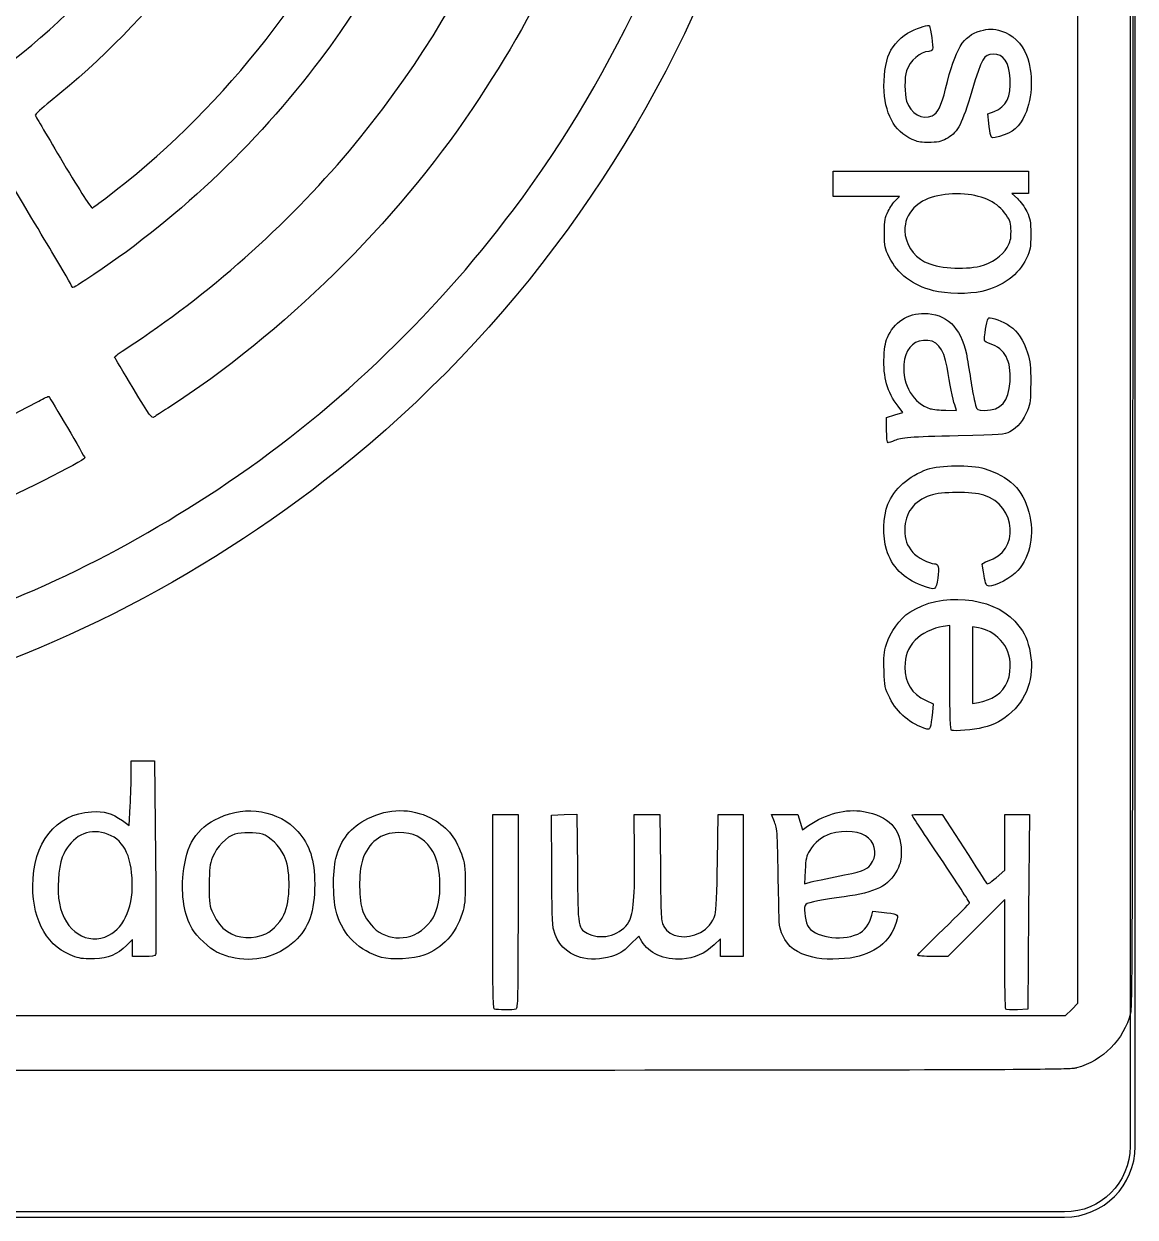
# Model space of a CAD drawing. Extents: x 32 to 98, y 157.5 to 226.5.
# Drawn here: x 74.86 to 98.01, y 157.51 to 182.35 of the extents above; entities that cross this region are included whole.
import ezdxf

# ---------------------------------------------------------------- set-up
doc = ezdxf.new("R2010")
doc.units = 0
doc.layers.add('Layer_1', color=7, linetype='CONTINUOUS')

msp = doc.modelspace()

# ---------------------------------------------------------------- linework, layer by layer
at = {"layer": 'Layer_1', "color": 7}
for p, q in [((97.90625, 225.037109), (97.90625, 158.98242)), ((98.011719, 158.98242), (98.011719, 225.037109)), ((96.539062, 157.61719), (33.484375, 157.61719)), ((33.484375, 157.50977), (96.539062, 157.50977))]:
    msp.add_line(p, q, dxfattribs=at)
at = {"layer": 'Layer_1', "color": 3}
for p, q in [((96.819193, 175.69336), (96.819193, 189.42558)), ((94.943484, 180.47973), (95.074892, 180.52993)), ((94.962694, 180.28606), (94.943484, 180.47973)), ((93.441154, 179.91318), (93.440845, 179.91338)), ((91.720717, 179.02307), (91.720717, 179.28679)), ((91.720717, 179.28679), (93.757207, 179.28679)), ((93.757207, 179.28679), (95.793686, 179.28679)), ((95.793686, 179.28679), (95.793686, 179.05237)), ((91.720717, 178.75934), (91.720717, 179.02307)), ((95.793686, 179.05237), (95.793686, 178.81795)), ((76.571623, 178.72483), (76.571623, 178.72482)), ((92.413317, 178.75934), (91.720717, 178.75934)), ((93.105895, 178.75934), (92.413317, 178.75934)), ((93.025595, 178.67904), (93.105895, 178.75934)), ((95.617797, 178.81794), (95.441896, 178.81795)), ((95.441896, 178.81795), (95.558316, 178.71277)), ((95.793686, 178.81795), (95.617797, 178.81794)), ((94.783964, 177.31008), (94.783965, 177.3101)), ((75.868414, 176.87911), (75.868384, 176.87911)), ((93.811655, 176.7955), (93.811794, 176.79557)), ((96.819193, 161.96113), (96.819193, 175.69336)), ((77.142076, 174.76453), (77.142134, 174.76462)), ((93.176196, 174.25892), (93.074096, 174.39204)), ((94.253875, 174.41695), (94.253894, 174.41731)), ((94.292475, 174.305), (94.253875, 174.41695)), ((92.834224, 174.15812), (93.005214, 174.20852)), ((92.834224, 173.89476), (92.834224, 174.15812)), ((93.005214, 174.20852), (93.176196, 174.25892)), ((94.068805, 174.308), (94.292475, 174.305)), ((92.834157, 173.89483), (92.834224, 173.89476)), ((93.568574, 170.65677), (93.568634, 170.65643)), ((94.152744, 169.8287), (94.013565, 169.8084)), ((94.152744, 168.74361), (94.152744, 169.8287)), ((94.746186, 169.77715), (94.621654, 169.79785)), ((94.621654, 169.79785), (94.621654, 169.00036)), ((94.621654, 169.00036), (94.621654, 168.20287)), ((93.656364, 168.26612), (93.806375, 168.19572)), ((93.806375, 168.19572), (93.787885, 168.01991)), ((94.621654, 168.20287), (94.746186, 168.22217)), ((95.024794, 168.31607), (95.024784, 168.31612)), ((94.189424, 167.64339), (94.189444, 167.64345)), ((77.099137, 166.73497), (77.099137, 167.00872)), ((77.099137, 167.00872), (77.343409, 167.00872)), ((77.343409, 167.00872), (77.587688, 167.00872)), ((77.587688, 167.00872), (77.606398, 165.01648)), ((77.060937, 165.66591), (77.080037, 166.06357)), ((76.919366, 165.76331), (77.060937, 165.66591)), ((84.629514, 165.89511), (84.893245, 165.89512)), ((84.629514, 163.87566), (84.629514, 165.89511)), ((84.893245, 165.89512), (85.156955, 165.89511)), ((85.156955, 165.89511), (85.156955, 163.87635)), ((85.857506, 165.88059), (86.121338, 165.88859)), ((85.859606, 164.7531), (85.857506, 165.88059)), ((86.121338, 165.88859), (86.385157, 165.89659)), ((86.385157, 165.89659), (86.394157, 164.77468)), ((87.583327, 165.08128), (87.575327, 165.89446)), ((87.575327, 165.89446), (87.844747, 165.89444)), ((87.844747, 165.89444), (88.114178, 165.89442)), ((88.114178, 165.89442), (88.123178, 164.78824)), ((89.311218, 164.90545), (89.323518, 165.89442)), ((89.323518, 165.89442), (89.584849, 165.89442)), ((89.584849, 165.89442), (89.846199, 165.89442)), ((89.846199, 165.89442), (89.846199, 164.41463)), ((90.497744, 165.74097), (90.437044, 165.89481)), ((90.437044, 165.89481), (90.711785, 165.89481)), ((90.711785, 165.89481), (90.986525, 165.89481)), ((90.986525, 165.89481), (91.033325, 165.73366)), ((91.033325, 165.73366), (91.080125, 165.57252)), ((93.677643, 165.8951), (93.993743, 165.8951)), ((93.993743, 165.8951), (94.442273, 165.19916)), ((95.295472, 165.89509), (95.551875, 165.8951)), ((95.295472, 165.31343), (95.295472, 165.89509)), ((95.551875, 165.8951), (95.808264, 165.8951)), ((95.808264, 165.8951), (95.793654, 163.86587)), ((91.080125, 165.57252), (91.210507, 165.66222)), ((95.295472, 164.73176), (95.295472, 165.31343)), ((91.139436, 164.72714), (91.127346, 164.45028)), ((95.116833, 164.57639), (95.295472, 164.73176)), ((91.127346, 164.45028), (91.197046, 164.47138)), ((91.764794, 164.593), (91.764705, 164.59293)), ((89.846199, 164.41463), (89.846199, 162.93483)), ((95.295464, 164.12175), (94.701842, 163.52864)), ((95.295464, 162.99142), (95.295464, 164.12175)), ((92.528528, 163.79566), (92.549218, 163.87956)), ((92.549218, 163.87956), (92.728339, 163.85936)), ((95.793654, 163.86587), (95.779054, 161.83665)), ((94.701842, 163.52864), (94.108213, 162.93552)), ((76.632274, 163.37726), (76.632245, 163.37726)), ((77.128938, 163.28721), (77.005396, 163.16731)), ((77.128938, 163.11142), (77.128938, 163.28721)), ((79.904425, 163.40782), (79.904406, 163.40799)), ((82.922323, 163.36083), (82.922005, 163.36084)), ((87.672288, 163.35973), (87.48853, 163.17897)), ((87.734988, 163.24907), (87.672288, 163.35973)), ((89.377368, 163.30522), (89.24182, 163.17898)), ((89.377368, 163.12003), (89.377368, 163.30522)), ((77.128938, 162.93563), (77.128938, 163.11142)), ((89.377368, 162.93483), (89.377368, 163.12003)), ((75.927438, 162.93018), (75.926885, 162.93015)), ((77.360218, 162.93564), (77.128938, 162.93563)), ((79.172486, 162.92275), (79.172486, 162.9227)), ((82.314766, 162.91722), (82.314826, 162.91723)), ((86.461838, 162.91723), (86.461056, 162.91804)), ((89.611789, 162.93483), (89.377368, 162.93483)), ((89.846199, 162.93483), (89.611789, 162.93483)), ((91.295861, 162.91895), (91.295874, 162.91904)), ((94.108213, 162.93552), (93.793493, 162.93552)), ((84.666206, 161.84181), (84.666214, 161.84143)), ((95.316223, 161.84085), (95.316154, 161.84043)), ((95.779054, 161.83665), (95.557963, 161.82865)), ((96.564095, 161.704041), (96.691193, 161.83313)), ((96.691193, 161.83313), (96.819193, 161.96113)), ((65.012834, 161.704041), (96.564095, 161.704041))]:
    msp.add_line(p, q, dxfattribs=at)
for points in [[(97.961955, 193.51333), (97.961955, 164.79161), (97.957955, 161.91706), (97.915555, 161.75331)], [(84.909864, 191.59326), (84.539564, 187.92961), (83.211583, 184.50082), (81.048514, 181.62343)], [(81.645035, 179.71097), (84.195253, 182.74432), (85.852563, 186.44427), (86.429315, 190.39185)], [(85.060374, 178.48027), (87.235294, 181.37767), (88.780935, 184.79014), (89.519905, 188.32601)], [(87.393704, 187.56403), (86.628696, 184.85287), (85.696765, 182.81123), (84.210296, 180.58997)], [(74.066323, 181.16498), (76.185953, 182.67076), (77.896384, 184.7244), (78.981115, 187.06597)], [(80.248255, 187.09528), (79.162545, 184.56239), (77.585115, 182.48717), (75.414203, 180.73563)], [(76.571623, 178.72482), (78.903684, 180.49364), (80.841165, 182.89721), (82.085513, 185.56516)], [(89.479125, 184.13571), (87.832724, 179.80903), (85.012575, 175.94016), (81.410405, 173.06651)], [(93.338494, 182.19406), (93.524485, 182.28466), (93.707585, 182.33796), (93.726696, 182.30703)], [(92.892224, 181.73876), (92.969324, 181.9134), (93.158334, 182.10629), (93.338494, 182.19406)], [(93.726696, 182.30703), (93.755696, 182.26003), (93.808196, 181.86759), (93.791396, 181.82364)], [(94.063803, 181.00097), (94.277163, 181.85504), (94.421834, 182.09516), (94.789793, 182.2059)], [(94.789793, 182.2059), (94.961365, 182.2575), (95.044783, 182.2569), (95.229025, 182.2019)], [(95.229025, 182.2019), (95.452315, 182.1356), (95.650935, 181.94308), (95.750085, 181.69685)], [(81.048514, 181.62343), (79.695713, 179.82388), (77.976143, 178.20736), (76.153103, 177.0214)], [(92.783723, 180.94422), (92.765913, 181.23874), (92.808223, 181.54828), (92.892224, 181.73876)], [(93.712996, 181.77754), (93.542845, 181.77754), (93.319155, 181.58142), (93.248464, 181.37026)], [(93.791396, 181.82364), (93.781206, 181.79824), (93.746396, 181.77754), (93.712996, 181.77754)], [(95.051582, 181.71872), (94.862075, 181.71872), (94.816024, 181.63882), (94.610104, 180.95217)], [(95.405862, 181.20518), (95.383262, 181.56788), (95.279182, 181.71872), (95.051582, 181.71872)], [(95.750085, 181.69685), (95.893714, 181.34023), (95.879824, 180.81624), (95.717285, 180.45875)], [(93.248464, 181.37026), (93.204764, 181.23979), (93.205764, 180.89239), (93.250564, 180.74387)], [(95.074892, 180.52993), (95.330654, 180.62763), (95.429333, 180.82895), (95.405862, 181.20518)], [(93.440845, 179.91338), (93.036723, 180.064), (92.816016, 180.41024), (92.783723, 180.94422)], [(93.785554, 180.43776), (93.901534, 180.49306), (93.973114, 180.63793), (94.063803, 181.00097)], [(94.610104, 180.95217), (94.404763, 180.26748), (94.323462, 180.10753), (94.115373, 179.97888)], [(75.414203, 180.73563), (75.236924, 180.59261), (75.095674, 180.46359), (75.100304, 180.44894)], [(93.250564, 180.74387), (93.327964, 180.48544), (93.581433, 180.34045), (93.785554, 180.43776)], [(75.100304, 180.44894), (75.104304, 180.43434), (75.367155, 179.98896), (75.682986, 179.45933)], [(84.210296, 180.58997), (82.623976, 178.21947), (80.254756, 175.89104), (77.860857, 174.34982)], [(95.717285, 180.45875), (95.600894, 180.20276), (95.470293, 180.09235), (95.184745, 180.0085)], [(95.005794, 180.0277), (94.992694, 180.0632), (94.973194, 180.17955), (94.962694, 180.28606)], [(93.764533, 179.88238), (93.628614, 179.87538), (93.512454, 179.88638), (93.441154, 179.91318)], [(94.115373, 179.97888), (94.002965, 179.90928), (93.936382, 179.89108), (93.764533, 179.88238)], [(95.184745, 180.0085), (95.031993, 179.9636), (95.029363, 179.9639), (95.005794, 180.0277)], [(77.018983, 175.60854), (78.703273, 176.70289), (80.325685, 178.14166), (81.645035, 179.71097)], [(75.448485, 177.60435), (75.217525, 177.98939), (74.694444, 178.86422), (74.286083, 179.54839)], [(75.682986, 179.45933), (76.042464, 178.85652), (76.269464, 178.50375), (76.289905, 178.51613)], [(76.289905, 178.51613), (76.307895, 178.52703), (76.434646, 178.62092), (76.571623, 178.72483)], [(92.867774, 178.45194), (92.910374, 178.53264), (92.981444, 178.63483), (93.025595, 178.67904)], [(94.454463, 178.80606), (94.008084, 178.84316), (93.594104, 178.72976), (93.403003, 178.51824)], [(95.326133, 178.37238), (95.149044, 178.63191), (94.867954, 178.77176), (94.454463, 178.80606)], [(95.558316, 178.71277), (95.622416, 178.65487), (95.711396, 178.53295), (95.756187, 178.44172)], [(78.901134, 172.66048), (81.246903, 174.21664), (83.355405, 176.20893), (85.060374, 178.48027)], [(92.790574, 177.99753), (92.79031, 178.27394), (92.798574, 178.32012), (92.867774, 178.45194)], [(93.403003, 178.51824), (93.264134, 178.36452), (93.215133, 178.24014), (93.215155, 178.04125)], [(95.425833, 178.03253), (95.424733, 178.20543), (95.412523, 178.24572), (95.326133, 178.37238)], [(95.756187, 178.44172), (95.829787, 178.29179), (95.837487, 178.24629), (95.836687, 177.96817)], [(92.889374, 177.49289), (92.796374, 177.67881), (92.790774, 177.70709), (92.790574, 177.99753)], [(93.215155, 178.04125), (93.215155, 177.78956), (93.386472, 177.52036), (93.625253, 177.39688)], [(95.345133, 177.69632), (95.413933, 177.81338), (95.427133, 177.86853), (95.425833, 178.03253)], [(95.836687, 177.96817), (95.835894, 177.6867), (95.828687, 177.64426), (95.745887, 177.47002)], [(94.783965, 177.3101), (95.023276, 177.3719), (95.243605, 177.5236), (95.345133, 177.69632)], [(75.868384, 176.87911), (75.868406, 176.89291), (75.679424, 177.21931), (75.448485, 177.60435)], [(93.811794, 176.79557), (93.373215, 176.91055), (93.063745, 177.1445), (92.889374, 177.49289)], [(93.625253, 177.39688), (93.878804, 177.26576), (94.447623, 177.22316), (94.783964, 177.31008)], [(95.745887, 177.47002), (95.583567, 177.12603), (95.258466, 176.88507), (94.815897, 176.7807)], [(76.153103, 177.0214), (75.883352, 176.84591), (75.868414, 176.83844), (75.868414, 176.87911)], [(94.815897, 176.7807), (94.560776, 176.7206), (94.070026, 176.7278), (93.811655, 176.7955)], [(92.875325, 175.87002), (93.028844, 176.18382), (93.331414, 176.3495), (93.697306, 176.32012)], [(93.697306, 176.32012), (94.141396, 176.28452), (94.420655, 175.96202), (94.515855, 175.37494)], [(94.871766, 175.75833), (94.879766, 175.96749), (94.928266, 176.21713), (94.962866, 176.23044)], [(94.962866, 176.23044), (95.019766, 176.25224), (95.253487, 176.16114), (95.404596, 176.05821)], [(95.404596, 176.05821), (95.570016, 175.94559), (95.686158, 175.76943), (95.769086, 175.50535)], [(92.782125, 175.42378), (92.793315, 175.65497), (92.810425, 175.73733), (92.875325, 175.87002)], [(93.600056, 175.76086), (93.359174, 175.73596), (93.217545, 175.56209), (93.193425, 175.26157)], [(94.093144, 175.20516), (94.030344, 175.60571), (93.868105, 175.78855), (93.600056, 175.76086)], [(94.988995, 175.69203), (94.923895, 175.71373), (94.871186, 175.74353), (94.871766, 175.75833)], [(95.405515, 174.9062), (95.432815, 175.34407), (95.304076, 175.587), (94.988995, 175.69203)], [(76.755276, 175.41576), (76.751276, 175.42476), (76.870184, 175.51186), (77.018983, 175.60854)], [(77.142134, 174.76462), (76.933115, 175.1134), (76.759014, 175.40642), (76.755276, 175.41576)], [(93.074096, 174.39204), (92.845514, 174.69007), (92.761165, 174.98819), (92.782125, 175.42378)], [(95.769086, 175.50535), (95.827786, 175.31849), (95.837386, 175.22795), (95.836086, 174.8768)], [(93.193425, 175.26157), (93.159725, 174.84117), (93.400234, 174.43835), (93.743955, 174.3397)], [(94.253894, 174.41731), (94.213194, 174.53556), (94.148246, 174.8537), (94.093144, 175.20516)], [(94.515855, 175.37494), (94.539455, 175.22989), (94.579755, 174.97971), (94.605555, 174.81899)], [(94.876504, 174.3054), (95.221077, 174.3054), (95.379237, 174.48503), (95.405515, 174.9062)], [(77.581605, 174.16937), (77.525105, 174.13237), (77.502605, 174.16337), (77.142076, 174.76453)], [(94.605555, 174.81899), (94.631355, 174.65826), (94.667355, 174.47695), (94.685655, 174.41607)], [(95.836086, 174.8768), (95.834986, 174.52674), (95.825186, 174.44293), (95.770786, 174.30541)], [(66.652923, 171.94102), (69.781404, 172.22958), (72.480434, 173.03969), (75.173184, 174.4984)], [(75.173184, 174.4984), (75.282353, 174.5575), (75.375905, 174.60076), (75.381064, 174.5945)], [(75.381064, 174.5945), (75.420064, 174.5467), (76.132105, 173.3356), (76.132065, 173.31721)], [(94.685655, 174.41607), (94.718655, 174.30585), (94.719455, 174.3054), (94.876504, 174.3054)], [(77.860857, 174.34982), (77.739995, 174.27202), (77.614315, 174.1908), (77.581605, 174.16937)], [(93.743955, 174.3397), (93.799555, 174.3238), (93.945784, 174.3094), (94.068805, 174.308)], [(95.770786, 174.30541), (95.689686, 174.10032), (95.557595, 173.94015), (95.402636, 173.85898)], [(92.864457, 173.63148), (92.845857, 173.63146), (92.834157, 173.73334), (92.834157, 173.89483)], [(92.998026, 173.67458), (92.941126, 173.65078), (92.881086, 173.63148), (92.864457, 173.63148)], [(94.328616, 173.77398), (93.298545, 173.75098), (93.155326, 173.74038), (92.998026, 173.67458)], [(95.402636, 173.85898), (95.287746, 173.79878), (95.227607, 173.79398), (94.328616, 173.77398)], [(76.132065, 173.31721), (76.132065, 173.25651), (74.626314, 172.50367), (73.846555, 172.17452)], [(93.683966, 173.07726), (93.943175, 173.16686), (94.601816, 173.17596), (94.869444, 173.09376)], [(81.410405, 173.06651), (78.501235, 170.74569), (75.143844, 169.06106), (71.590305, 168.13907)], [(92.860984, 172.34931), (92.981915, 172.66133), (93.303675, 172.94594), (93.683966, 173.07726)], [(94.869444, 173.09376), (95.389083, 172.93421), (95.674934, 172.65538), (95.797515, 172.18846)], [(71.912625, 169.42176), (74.427175, 170.14885), (76.709394, 171.20651), (78.901134, 172.66048)], [(93.742554, 172.53594), (93.402014, 172.41884), (93.215104, 172.16619), (93.215104, 171.82292)], [(94.856804, 172.54094), (94.619005, 172.61464), (93.963304, 172.61154), (93.742554, 172.53594)], [(94.939204, 171.16508), (95.611243, 171.36643), (95.553845, 172.3249), (94.856804, 172.54094)], [(92.831684, 171.4061), (92.749484, 171.6768), (92.762484, 172.09511), (92.860984, 172.34931)], [(95.797515, 172.18846), (95.918054, 171.72932), (95.833715, 171.27629), (95.570484, 170.96873)], [(93.215104, 171.82292), (93.215104, 171.61321), (93.256204, 171.49361), (93.378133, 171.34904)], [(93.568634, 170.65643), (93.191875, 170.79742), (92.938195, 171.05549), (92.831684, 171.4061)], [(93.378133, 171.34904), (93.463133, 171.24822), (93.724353, 171.1117), (93.832203, 171.1117)], [(94.828524, 171.09938), (94.827424, 171.11698), (94.877324, 171.14648), (94.939204, 171.16508)], [(93.832203, 171.1117), (93.915603, 171.1117), (93.929603, 171.0494), (93.900203, 170.80949)], [(94.865724, 170.86228), (94.846334, 170.97509), (94.829524, 171.0818), (94.828524, 171.09938)], [(95.570484, 170.96873), (95.453914, 170.83254), (95.079106, 170.63179), (94.970354, 170.64728)], [(93.900203, 170.80949), (93.869403, 170.55866), (93.852103, 170.55067), (93.568574, 170.65677)], [(94.970354, 170.64728), (94.909254, 170.65628), (94.896954, 170.68118), (94.865724, 170.86228)], [(93.316013, 170.10314), (93.954003, 170.52676), (95.028873, 170.43525), (95.502514, 169.917)], [(92.830614, 169.43586), (92.907714, 169.68954), (93.108104, 169.9651), (93.316013, 170.10314)], [(95.502514, 169.917), (95.679775, 169.72304), (95.750413, 169.59119), (95.808045, 169.34678)], [(94.013565, 169.8084), (93.804055, 169.7778), (93.550015, 169.65263), (93.431585, 169.52155)], [(95.205523, 169.52423), (95.068895, 169.66641), (94.920525, 169.74812), (94.746186, 169.77715)], [(92.780814, 168.88487), (92.770414, 169.17785), (92.777814, 169.26313), (92.830614, 169.43586)], [(93.431585, 169.52155), (93.273705, 169.34679), (93.216375, 169.19654), (93.216375, 168.95761)], [(95.411515, 168.97437), (95.413615, 169.19699), (95.345115, 169.37898), (95.205523, 169.52423)], [(95.808045, 169.34678), (95.928734, 168.83484), (95.796535, 168.35277), (95.446573, 168.02877)], [(93.216375, 168.95761), (93.216375, 168.6243), (93.354014, 168.40798), (93.656364, 168.26612)], [(95.024784, 168.31612), (95.276474, 168.43803), (95.409065, 168.66372), (95.411515, 168.97437)], [(92.902015, 168.31799), (92.798684, 168.52709), (92.792543, 168.55578), (92.780814, 168.88487)], [(94.189444, 167.64345), (94.161044, 167.65515), (94.152744, 167.9031), (94.152744, 168.74361)], [(93.673124, 167.67021), (93.334524, 167.76971), (93.058323, 168.00172), (92.902015, 168.31799)], [(94.746186, 168.22217), (94.814686, 168.23277), (94.940054, 168.27507), (95.024794, 168.31607)], [(93.787885, 168.01991), (93.752185, 167.67949), (93.742385, 167.64985), (93.673124, 167.67021)], [(95.446573, 168.02877), (95.248274, 167.84517), (95.096273, 167.76289), (94.841373, 167.70119)], [(94.841373, 167.70119), (94.650043, 167.65489), (94.248183, 167.61929), (94.189424, 167.64339)], [(77.080037, 166.06357), (77.090537, 166.2823), (77.099137, 166.58441), (77.099137, 166.73497)], [(75.048965, 164.4008), (75.048965, 165.29667), (75.532925, 165.90975), (76.270676, 165.94848)], [(76.270676, 165.94848), (76.548526, 165.96308), (76.686075, 165.92378), (76.919366, 165.76331)], [(78.928927, 165.82563), (79.494346, 166.09309), (80.179154, 165.9737), (80.569404, 165.53964)], [(82.031736, 165.80722), (82.473276, 166.02392), (82.920517, 166.02841), (83.335137, 165.82032)], [(91.210507, 165.66222), (91.572086, 165.911), (91.991316, 166.01803), (92.356216, 165.95471)], [(92.356216, 165.95471), (92.878265, 165.86411), (93.136245, 165.59296), (93.139975, 165.13093)], [(78.183765, 164.65486), (78.247165, 165.27846), (78.451745, 165.59991), (78.928927, 165.82563)], [(81.362986, 164.97337), (81.464827, 165.37396), (81.669866, 165.62963), (82.031736, 165.80722)], [(83.335137, 165.82032), (83.656717, 165.6589), (83.845937, 165.43844), (83.978607, 165.07048)], [(90.586844, 164.04873), (90.559744, 165.61871), (90.561734, 165.5787), (90.497744, 165.74097)], [(93.361543, 165.8819), (93.361492, 165.8889), (93.503793, 165.8951), (93.677643, 165.8951)], [(93.962234, 164.97527), (93.631854, 165.46664), (93.361543, 165.87462), (93.361543, 165.8819)], [(76.481594, 165.51912), (76.136535, 165.59122), (75.810886, 165.38449), (75.663757, 165.00003)], [(77.118634, 164.57486), (77.078434, 165.14371), (76.881554, 165.43561), (76.481594, 165.51912)], [(79.258028, 165.48268), (79.093497, 165.43698), (78.879827, 165.21468), (78.795327, 165.00131)], [(79.835378, 165.48241), (79.690116, 165.52271), (79.402416, 165.52301), (79.258028, 165.48268)], [(80.286196, 165.03944), (80.199096, 165.22565), (79.978068, 165.44279), (79.835378, 165.48241)], [(80.569404, 165.53964), (80.819867, 165.26106), (80.920226, 164.94927), (80.921816, 164.44481)], [(82.665333, 165.5143), (82.304463, 165.5143), (82.038623, 165.3104), (81.917433, 164.94065)], [(83.343074, 165.1835), (83.169743, 165.42279), (82.982243, 165.51431), (82.665333, 165.5143)], [(91.658796, 165.48598), (91.498586, 165.43878), (91.323776, 165.298), (91.232936, 165.143)], [(92.459886, 165.40218), (92.307227, 165.54316), (91.972037, 165.5782), (91.658796, 165.48598)], [(92.496686, 164.84457), (92.635925, 165.01006), (92.619815, 165.25454), (92.459886, 165.40218)], [(94.442273, 165.19916), (94.688973, 164.81639), (94.901473, 164.48471), (94.914493, 164.46211)], [(75.663757, 165.00003), (75.580357, 164.78214), (75.550795, 164.31122), (75.603657, 164.04267)], [(77.606398, 165.01648), (77.616688, 163.92075), (77.617408, 163.00431), (77.608498, 162.97994)], [(78.795327, 165.00131), (78.733827, 164.84583), (78.725627, 164.77803), (78.725527, 164.41526)], [(80.307996, 163.86765), (80.424735, 164.19751), (80.414147, 164.76591), (80.286196, 165.03944)], [(81.380286, 163.8262), (81.302486, 164.07796), (81.293186, 164.69877), (81.362986, 164.97337)], [(83.425774, 163.81537), (83.596965, 164.21332), (83.556145, 164.88949), (83.343074, 165.1835)], [(83.978607, 165.07048), (84.048507, 164.87683), (84.056407, 164.81343), (84.057307, 164.44476)], [(87.465725, 163.65865), (87.565625, 163.83941), (87.592807, 164.16886), (87.583327, 165.08128)], [(91.232936, 165.143), (91.163236, 165.02398), (91.149736, 164.96429), (91.139436, 164.72714)], [(93.139975, 165.13093), (93.142075, 164.93994), (93.129475, 164.88517), (93.053375, 164.73618)], [(94.562934, 164.05385), (94.562944, 164.06925), (94.292614, 164.48391), (93.962234, 164.97527)], [(81.917433, 164.94065), (81.832733, 164.68236), (81.838133, 164.09776), (81.927643, 163.87335)], [(85.893406, 163.50773), (85.873406, 163.58193), (85.860906, 164.04326), (85.859606, 164.7531)], [(86.394157, 164.77468), (86.404347, 163.4964), (86.400157, 163.51848), (86.638947, 163.40284)], [(88.123178, 164.78824), (88.132178, 163.70984), (88.133788, 163.679), (88.197178, 163.56025)], [(89.264618, 163.81048), (89.287028, 163.87948), (89.303218, 164.26155), (89.311218, 164.90545)], [(91.764705, 164.59293), (92.340415, 164.70914), (92.399954, 164.72961), (92.496686, 164.84457)], [(93.053375, 164.73618), (92.884278, 164.40538), (92.605536, 164.26515), (91.947827, 164.18003)], [(76.632245, 163.37726), (76.969645, 163.54604), (77.158435, 164.01092), (77.118634, 164.57486)], [(78.369706, 163.51131), (78.204254, 163.79364), (78.137785, 164.20245), (78.183765, 164.65486)], [(91.197046, 164.47138), (91.235346, 164.48298), (91.490826, 164.53768), (91.764794, 164.593)], [(94.914493, 164.46211), (94.932803, 164.43031), (94.978893, 164.45611), (95.116833, 164.57639)], [(75.926885, 162.93015), (75.371506, 163.11374), (75.048955, 163.65406), (75.048965, 164.4008)], [(78.725527, 164.41526), (78.725262, 164.02677), (78.729527, 163.9957), (78.807627, 163.82928)], [(80.921816, 164.44481), (80.923916, 163.87414), (80.801735, 163.52921), (80.499417, 163.2493)], [(84.057307, 164.44476), (84.058407, 164.10097), (84.048307, 164.0011), (83.993307, 163.82818)], [(75.603657, 164.04267), (75.719324, 163.4547), (76.184975, 163.15348), (76.632274, 163.37726)], [(90.670444, 163.37332), (90.600944, 163.52476), (90.595144, 163.57119), (90.586844, 164.04873)], [(91.150908, 164.02078), (91.103208, 163.98118), (91.126588, 163.71363), (91.189408, 163.58231)], [(91.947827, 164.18003), (91.513876, 164.12383), (91.199398, 164.06103), (91.150908, 164.02078)], [(94.020834, 163.50577), (94.318982, 163.7918), (94.562934, 164.03844), (94.562934, 164.05385)], [(78.807627, 163.82928), (78.895027, 163.64262), (78.965297, 163.55381), (79.104497, 163.45412)], [(79.904406, 163.40799), (80.064026, 163.48519), (80.245906, 163.69229), (80.307996, 163.86765)], [(82.314826, 162.91723), (81.846656, 163.05414), (81.520875, 163.37101), (81.380286, 163.8262)], [(81.927643, 163.87335), (82.100204, 163.43866), (82.496614, 163.23441), (82.922323, 163.36083)], [(82.922005, 163.36084), (83.119765, 163.41954), (83.341626, 163.61973), (83.425774, 163.81537)], [(83.993307, 163.82818), (83.861656, 163.40968), (83.587547, 163.11137), (83.197316, 162.96182)], [(84.666214, 161.84143), (84.637514, 161.85313), (84.629514, 162.28752), (84.629514, 163.87566)], [(85.156955, 163.87635), (85.156955, 162.06254), (85.151955, 161.85579), (85.110655, 161.83981)], [(88.958998, 163.43767), (89.107649, 163.51417), (89.208397, 163.63705), (89.264618, 163.81048)], [(93.051749, 163.71631), (92.961049, 163.30346), (92.650321, 163.0218), (92.1742, 162.92095)], [(92.237867, 163.4036), (92.363917, 163.4587), (92.486157, 163.62359), (92.528528, 163.79566)], [(92.728339, 163.85936), (93.067479, 163.82106), (93.07412, 163.81816), (93.051749, 163.71631)], [(78.890655, 163.0215), (78.731436, 163.1027), (78.459066, 163.35882), (78.369706, 163.51131)], [(86.461056, 162.91804), (86.142535, 163.01877), (85.979326, 163.18833), (85.893406, 163.50773)], [(86.638947, 163.40284), (86.916116, 163.26866), (87.319206, 163.39384), (87.465725, 163.65865)], [(88.197178, 163.56025), (88.317709, 163.33484), (88.654028, 163.28072), (88.958998, 163.43767)], [(91.189408, 163.58231), (91.305388, 163.33951), (91.870819, 163.24312), (92.237867, 163.4036)], [(93.478753, 162.96062), (93.478764, 162.97442), (93.722704, 163.21972), (94.020834, 163.50577)], [(79.104497, 163.45412), (79.306726, 163.30928), (79.658437, 163.28891), (79.904425, 163.40782)], [(80.499417, 163.2493), (80.142004, 162.9184), (79.669845, 162.8022), (79.172486, 162.92275)], [(88.5743, 162.88281), (88.205899, 162.85911), (87.873828, 163.00408), (87.734988, 163.24907)], [(91.295874, 162.91904), (90.956866, 163.00564), (90.780556, 163.13371), (90.670444, 163.37332)], [(77.005396, 163.16731), (76.803508, 162.97137), (76.628026, 162.89753), (76.337778, 162.88638)], [(77.608498, 162.97994), (77.595298, 162.94554), (77.539598, 162.93564), (77.360218, 162.93564)], [(79.172486, 162.9227), (79.079986, 162.9451), (78.953155, 162.9895), (78.890655, 163.0215)], [(83.197316, 162.96182), (82.991917, 162.88312), (82.514048, 162.85897), (82.314766, 162.91722)], [(87.48853, 163.17897), (87.33486, 163.0278), (87.272469, 162.98824), (87.10731, 162.93723)], [(89.24182, 163.17898), (89.042829, 162.99369), (88.829929, 162.89921), (88.5743, 162.88281)], [(93.793493, 162.93552), (93.620385, 162.93552), (93.478753, 162.94682), (93.478753, 162.96062)], [(95.316154, 161.84043), (95.304754, 161.85183), (95.295464, 162.36974), (95.295464, 162.99142)], [(76.337778, 162.88638), (76.154747, 162.87938), (76.045956, 162.89038), (75.927438, 162.93018)], [(87.10731, 162.93723), (86.886788, 162.86913), (86.63831, 162.86133), (86.461838, 162.91723)], [(92.1742, 162.92095), (91.927461, 162.86865), (91.496661, 162.86775), (91.295861, 162.91895)], [(85.110655, 161.83981), (85.056055, 161.81881), (84.719135, 161.82001), (84.666206, 161.84181)], [(95.557963, 161.82865), (95.436373, 161.82365), (95.327582, 161.82945), (95.316223, 161.84085)], [(97.915555, 161.75331), (97.774744, 161.20719), (97.340915, 160.7676), (96.792836, 160.6156)], [(96.792836, 160.6156), (96.607625, 160.5642), (95.461563, 160.5624), (64.997915, 160.5644)]]:
    msp.add_open_spline(points, degree=3, dxfattribs=at)
at = {"layer": 'Layer_1', "color": 7}
for points in [[(96.539062, 157.50977), (97.353559, 157.50977), (98.011719, 158.16793), (98.011719, 158.98242)], [(97.90625, 158.98242), (97.90625, 158.225), (97.296485, 157.61719), (96.539062, 157.61719)]]:
    msp.add_open_spline(points, degree=3, dxfattribs=at)

doc.saveas('drawing.dxf')
